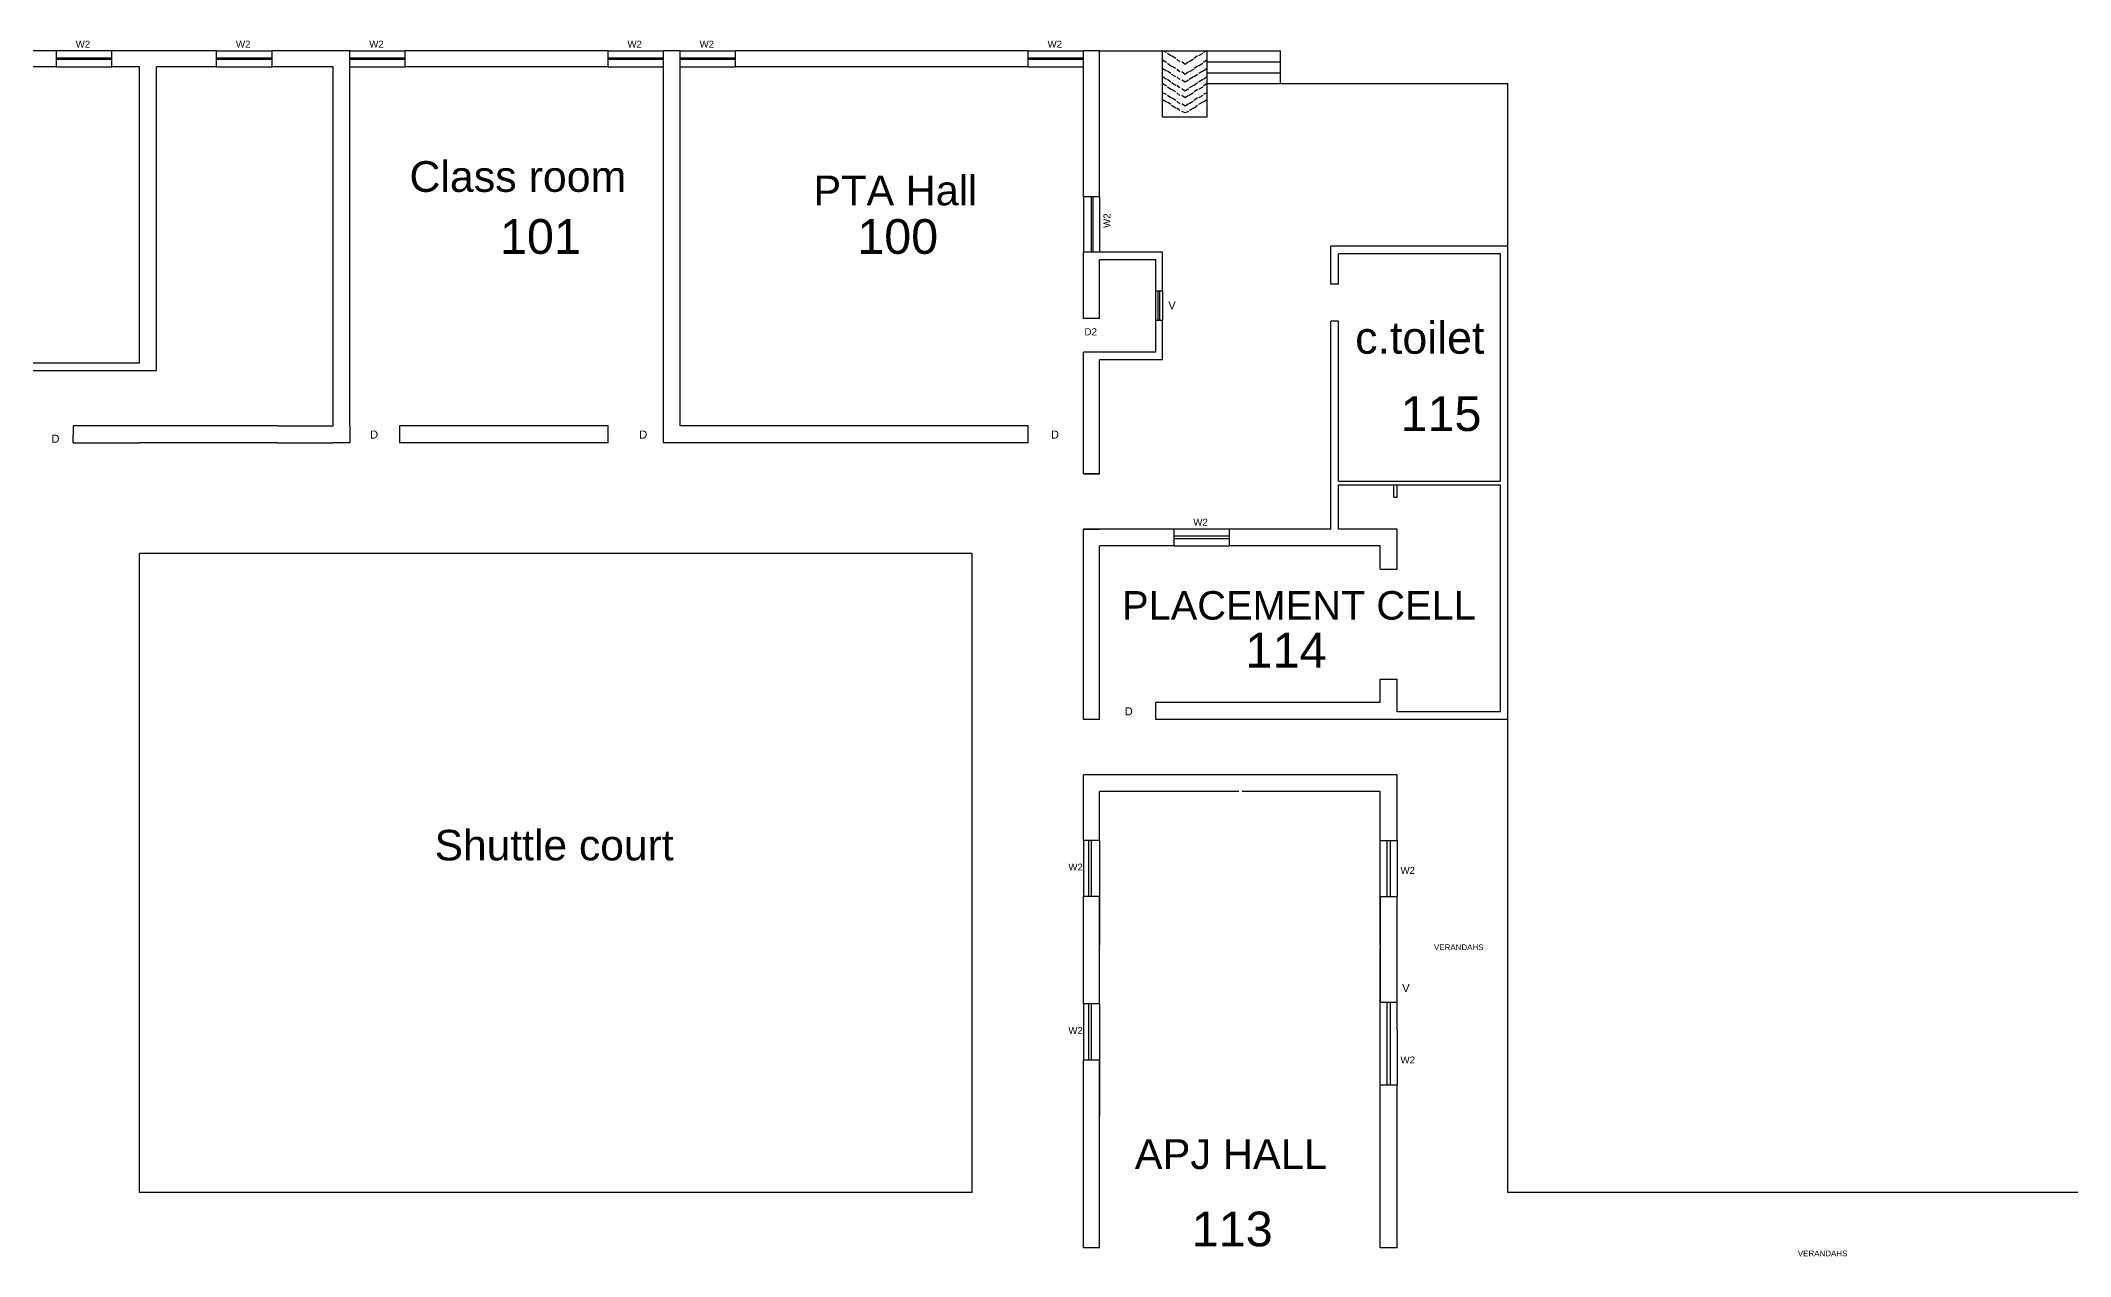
# Model space of a CAD drawing. Header units: millimetres. Extents: x 14 to 406, y 10 to 287.
# Drawn here: x 71.1 to 173.6, y 135.2 to 196.6 of the extents above; entities that cross this region are included whole.
import ezdxf

# ---------------------------------------------------------------- set-up
doc = ezdxf.new("R2010")
doc.units = ezdxf.units.MM
doc.header["$MEASUREMENT"] = 0
doc.layers.get('0').update_dxf_attribs({"linetype": 'CONTINUOUS'})
doc.styles.add('Swis721CnBT$001H0', font='')
doc.styles.get('Swis721CnBT$001H0').set_extended_font_data('Swis721CnBT')

msp = doc.modelspace()

# ---------------------------------------------------------------- linework, layer by layer
at = {"color": 0, "linetype": 'Continuous', "lineweight": 25, "true_color": 0x000007}
for p, q in [((71.87, 196.06), (52.9, 196.06)), ((71.87, 195.26), (71.87, 196.06)), ((79.95, 196.06), (74.66, 196.06)), ((79.95, 195.26), (79.95, 196.06)), ((79.95, 196.06), (82.75, 196.06)), ((86.68, 196.06), (82.75, 196.06)), ((82.75, 195.26), (82.75, 196.06)), ((86.68, 177.14), (86.68, 196.06)), ((86.68, 196.06), (89.48, 196.06)), ((99.72, 196.06), (89.48, 196.06)), ((89.48, 195.26), (89.48, 196.06)), ((99.72, 195.26), (99.72, 196.06)), ((99.72, 196.06), (102.52, 196.06)), ((103.36, 196.06), (102.52, 196.06)), ((102.52, 176.29), (102.52, 196.06)), ((103.36, 177.14), (103.36, 196.06)), ((103.36, 196.06), (106.16, 196.06)), ((120.93, 196.06), (106.16, 196.06)), ((106.16, 195.26), (106.16, 196.06)), ((120.93, 195.26), (120.93, 196.06)), ((120.93, 196.06), (123.73, 196.06)), ((124.53, 196.06), (123.73, 196.06)), ((123.73, 188.69), (123.73, 196.06)), ((124.53, 188.69), (124.53, 196.06)), ((124.53, 196.06), (133.67, 196.06)), ((127.71, 192.72), (127.71, 196.06)), ((127.92, 195.98), (127.71, 196.06)), ((128.13, 195.81), (127.96, 195.93)), ((128.38, 195.68), (128.17, 195.81)), ((129.48, 195.81), (129.31, 195.68)), ((129.74, 195.93), (129.53, 195.81)), ((129.95, 196.06), (129.78, 195.98)), ((133.67, 194.41), (133.67, 196.06)), ((71.87, 195.26), (70.47, 195.26)), ((71.87, 195.72), (74.66, 195.72)), ((71.87, 195.64), (74.66, 195.64)), ((76.06, 195.26), (74.66, 195.26)), ((76.06, 180.31), (76.06, 195.26)), ((79.95, 195.26), (76.91, 195.26)), ((76.91, 179.93), (76.91, 195.26)), ((79.95, 195.72), (82.75, 195.72)), ((79.95, 195.64), (82.75, 195.64)), ((79.95, 195.26), (82.75, 195.26)), ((85.84, 195.26), (82.75, 195.26)), ((85.84, 177.14), (85.84, 195.26)), ((86.68, 195.72), (89.48, 195.72)), ((86.68, 195.64), (89.48, 195.64)), ((86.68, 195.26), (89.48, 195.26)), ((99.72, 195.26), (89.48, 195.26)), ((99.72, 195.72), (102.52, 195.72)), ((99.72, 195.64), (102.52, 195.64)), ((99.72, 195.26), (102.52, 195.26)), ((103.36, 195.72), (106.16, 195.72)), ((103.36, 195.64), (106.16, 195.64)), ((103.36, 195.26), (106.16, 195.26)), ((120.93, 195.26), (106.16, 195.26)), ((120.93, 195.72), (123.73, 195.72)), ((120.93, 195.64), (123.73, 195.64)), ((120.93, 195.26), (123.73, 195.26)), ((127.92, 195.47), (127.71, 195.59)), ((127.92, 195.04), (127.71, 195.17)), ((127.92, 194.62), (127.71, 194.75)), ((128.13, 195.3), (127.96, 195.42)), ((128.13, 194.92), (127.96, 195.04)), ((128.38, 195.17), (128.17, 195.3)), ((128.38, 194.75), (128.17, 194.87)), ((128.59, 195.51), (128.43, 195.64)), ((128.59, 195), (128.43, 195.13)), ((128.59, 194.62), (128.43, 194.75)), ((128.85, 195.38), (128.68, 195.51)), ((128.85, 194.87), (128.68, 195)), ((129.02, 195.51), (128.85, 195.38)), ((129.02, 195), (128.85, 194.87)), ((129.27, 195.64), (129.06, 195.51)), ((129.27, 195.13), (129.06, 195)), ((129.27, 194.75), (129.06, 194.62)), ((129.48, 195.3), (129.31, 195.17)), ((129.48, 194.87), (129.31, 194.75)), ((129.74, 195.42), (129.53, 195.3)), ((129.74, 195.04), (129.53, 194.92)), ((129.95, 195.59), (129.78, 195.47)), ((129.95, 195.17), (129.78, 195.04)), ((129.95, 194.75), (129.78, 194.62)), ((129.95, 195.51), (133.67, 195.51)), ((129.95, 194.96), (133.67, 194.96)), ((127.92, 194.28), (127.71, 194.41)), ((127.92, 193.86), (127.71, 193.94)), ((128.13, 194.49), (127.96, 194.62)), ((128.13, 194.11), (127.96, 194.24)), ((128.13, 193.69), (127.96, 193.82)), ((128.38, 194.32), (128.17, 194.45)), ((128.38, 193.99), (128.17, 194.11)), ((128.59, 194.2), (128.43, 194.32)), ((128.59, 193.82), (128.43, 193.94)), ((129.27, 194.32), (129.06, 194.2)), ((129.27, 193.94), (129.06, 193.82)), ((129.48, 194.45), (129.31, 194.32)), ((129.48, 194.11), (129.31, 193.99)), ((129.74, 194.62), (129.53, 194.49)), ((129.74, 194.24), (129.53, 194.11)), ((129.74, 193.82), (129.53, 193.69)), ((129.95, 194.41), (129.78, 194.28)), ((129.95, 193.94), (129.78, 193.86)), ((129.95, 194.41), (133.67, 194.41)), ((133.67, 194.41), (145.15, 194.41)), ((145.15, 138.44), (145.15, 194.41)), ((127.92, 193.48), (127.71, 193.6)), ((129.95, 192.72), (127.71, 192.72)), ((128.13, 193.35), (127.96, 193.48)), ((128.38, 193.56), (128.17, 193.69)), ((128.38, 193.18), (128.17, 193.31)), ((128.59, 193.39), (128.43, 193.52)), ((128.59, 193.05), (128.43, 193.18)), ((129.27, 193.52), (129.06, 193.39)), ((129.27, 193.18), (129.06, 193.05)), ((129.48, 193.69), (129.31, 193.56)), ((129.48, 193.31), (129.31, 193.18)), ((129.74, 193.48), (129.53, 193.35)), ((129.95, 193.6), (129.78, 193.48)), ((124.53, 188.69), (123.73, 188.69)), ((123.73, 188.69), (123.73, 185.9)), ((124.11, 188.69), (124.11, 185.9)), ((124.19, 188.69), (124.19, 185.9)), ((124.53, 188.69), (124.53, 185.9)), ((127.71, 185.9), (123.73, 185.9)), ((123.73, 182.56), (123.73, 185.9)), ((127.37, 185.52), (124.53, 185.52)), ((124.53, 182.56), (124.53, 185.52)), ((127.37, 183.95), (127.37, 185.52)), ((127.71, 183.95), (127.71, 185.9)), ((145.15, 186.2), (136.21, 186.2)), ((136.21, 184.29), (136.21, 186.2)), ((144.77, 185.82), (136.6, 185.82)), ((136.6, 184.29), (136.6, 185.82)), ((144.77, 174.34), (144.77, 185.82)), ((127.49, 182.47), (127.49, 183.95)), ((127.58, 182.47), (127.58, 183.95)), ((136.6, 184.29), (136.21, 184.29)), ((124.53, 182.56), (123.73, 182.56)), ((127.37, 180.86), (127.37, 182.47)), ((127.37, 182.47), (127.71, 182.47)), ((127.71, 180.48), (127.71, 182.47)), ((136.21, 171.93), (136.21, 182.43)), ((136.6, 182.43), (136.21, 182.43)), ((136.6, 174.34), (136.6, 182.43)), ((127.37, 180.86), (123.73, 180.86)), ((123.73, 174.72), (123.73, 180.86)), ((127.71, 180.48), (124.53, 180.48)), ((124.53, 174.72), (124.53, 180.48)), ((76.06, 180.31), (70.47, 180.31)), ((70.47, 179.93), (76.06, 179.93)), ((76.06, 179.93), (76.91, 179.93)), ((72.71, 176.29), (72.71, 176.67)), ((72.71, 176.29), (76.06, 176.29)), ((77.03, 177.14), (76.06, 177.14)), ((83.04, 176.29), (76.06, 176.29)), ((83.04, 177.14), (76.91, 177.14)), ((83.04, 177.14), (85.84, 177.14)), ((83.04, 176.29), (85.84, 176.29)), ((86.68, 176.29), (85.84, 176.29)), ((86.68, 177.14), (86.68, 176.29)), ((99.72, 177.14), (89.18, 177.14)), ((89.18, 177.14), (89.18, 176.29)), ((99.72, 176.29), (89.18, 176.29)), ((99.72, 176.29), (99.72, 177.14)), ((120.93, 176.29), (102.52, 176.29)), ((120.93, 177.14), (103.36, 177.14)), ((120.93, 176.29), (120.93, 177.14)), ((124.53, 174.72), (123.73, 174.72)), ((123.73, 174.72), (124.53, 174.72)), ((136.6, 174.34), (144.77, 174.34)), ((136.6, 171.93), (136.6, 174.17)), ((136.6, 174.17), (144.77, 174.17)), ((139.39, 173.54), (139.39, 174.17)), ((139.39, 173.54), (139.56, 173.54)), ((139.56, 173.54), (139.56, 174.17)), ((144.77, 162.7), (144.77, 174.17)), ((128.3, 171.93), (123.73, 171.93)), ((123.73, 162.32), (123.73, 171.93)), ((123.73, 171.93), (124.53, 171.93)), ((128.3, 171.08), (128.3, 171.93)), ((128.3, 171.59), (131.09, 171.59)), ((128.3, 171.46), (131.09, 171.46)), ((136.21, 171.93), (131.09, 171.93)), ((139.56, 171.93), (136.6, 171.93)), ((139.56, 169.9), (139.56, 171.93)), ((118.1, 170.7), (76.06, 170.7)), ((76.06, 138.44), (76.06, 170.7)), ((118.1, 138.44), (118.1, 170.7)), ((128.3, 171.08), (124.53, 171.08)), ((124.53, 162.32), (124.53, 171.08)), ((138.71, 171.08), (131.09, 171.08)), ((138.71, 169.9), (138.71, 171.08)), ((138.71, 169.9), (139.56, 169.9)), ((138.71, 163.17), (138.71, 164.35)), ((138.71, 164.35), (139.56, 164.35)), ((139.56, 162.7), (139.56, 164.35)), ((138.71, 163.17), (127.37, 163.17)), ((127.37, 162.32), (127.37, 163.17)), ((124.53, 162.32), (123.73, 162.32)), ((139.56, 162.32), (127.37, 162.32)), ((144.77, 162.7), (139.56, 162.7)), ((144.77, 162.32), (139.56, 162.32)), ((145.15, 162.32), (144.77, 162.32)), ((139.56, 159.53), (123.73, 159.53)), ((123.73, 156.22), (123.73, 159.53)), ((139.56, 156.22), (139.56, 159.53)), ((131.56, 158.68), (124.53, 158.68)), ((124.53, 156.22), (124.53, 158.68)), ((138.71, 158.68), (131.73, 158.68)), ((138.71, 156.22), (138.71, 158.68)), ((124.53, 156.22), (123.73, 156.22)), ((123.73, 156.22), (123.73, 153.39)), ((123.98, 156.22), (123.98, 153.39)), ((124.11, 156.22), (124.11, 153.39)), ((124.53, 156.22), (124.53, 153.39)), ((139.05, 153.39), (139.05, 156.22)), ((139.22, 153.39), (139.22, 156.22)), ((123.73, 147.97), (123.73, 153.39)), ((124.53, 153.39), (123.73, 153.39)), ((138.71, 150.93), (138.71, 153.39)), ((138.71, 153.39), (139.56, 153.39)), ((139.56, 149.54), (139.56, 153.39)), ((124.53, 147.97), (123.73, 147.97)), ((123.73, 147.97), (123.73, 145.13)), ((123.98, 147.97), (123.98, 145.13)), ((124.11, 147.97), (124.11, 145.13)), ((124.53, 147.97), (124.53, 145.13)), ((138.71, 143.86), (138.71, 148.05)), ((139.05, 143.86), (139.05, 148.05)), ((139.22, 143.86), (139.22, 148.05)), ((139.56, 146.66), (139.56, 148.05)), ((139.56, 146.66), (139.56, 143.86)), ((123.73, 135.65), (123.73, 145.13)), ((124.53, 145.13), (123.73, 145.13)), ((139.56, 143.86), (138.71, 143.86)), ((138.71, 135.65), (138.71, 143.86)), ((139.56, 135.65), (139.56, 143.86)), ((118.1, 138.44), (76.06, 138.44)), ((118.1, 138.44), (76.06, 138.44)), ((178.93, 138.44), (145.15, 138.44)), ((124.53, 135.65), (123.73, 135.65)), ((139.56, 135.65), (138.71, 135.65))]:
    msp.add_line(p, q, dxfattribs=at)
for points in [[(71.87, 195.26), (74.66, 195.26), (74.66, 196.06), (71.87, 196.06)], [(127.71, 196.06), (129.95, 196.06), (129.95, 192.72)], [(129.02, 194.58), (128.85, 194.49), (128.68, 194.58)], [(129.02, 194.15), (128.85, 194.03), (128.68, 194.15)], [(129.02, 193.82), (128.85, 193.69), (128.68, 193.82)], [(129.02, 193.39), (128.85, 193.27), (128.68, 193.39)], [(129.02, 193.01), (128.85, 192.93), (128.68, 193.01)], [(127.37, 182.47), (127.37, 183.95), (127.71, 183.95), (127.71, 182.47)], [(76.06, 177.14), (72.71, 177.14), (72.71, 176.67)], [(128.3, 171.08), (131.09, 171.08), (131.09, 171.93), (128.3, 171.93)], [(138.71, 153.39), (138.71, 156.22), (139.56, 156.22), (139.56, 153.39)], [(124.53, 147.97), (124.53, 153.39), (124.53, 150.93)], [(138.71, 153.39), (138.71, 148.05), (139.56, 148.05), (139.56, 149.54)], [(138.71, 146.83), (138.71, 148.05), (138.71, 150.76)], [(124.53, 135.65), (124.53, 145.13), (124.53, 142.34)]]:
    msp.add_lwpolyline(points, dxfattribs=at)

# ---------------------------------------------------------------- texts
at = {"color": 0, "true_color": 0x000007, "style": 'Swis721CnBT$001H0'}
for s, height, p in [('W2', 0.348, (72.84, 196.23)), ('W2', 0.348, (80.93, 196.23)), ('W2', 0.348, (87.66, 196.23)), ('W2', 0.348, (100.7, 196.23)), ('W2', 0.348, (104.34, 196.23)), ('W2', 0.348, (121.91, 196.23)), ('Class room', 1.55, (89.69, 188.95)), ('PTA Hall', 1.5, (110.09, 188.27)), ('101', 1.753, (94.26, 185.82)), ('100', 1.753, (112.3, 185.82)), ('V', 0.41, (128, 183.02)), ('c.toilet', 1.616, (137.44, 180.78)), ('D2', 0.356, (123.77, 181.71)), ('115', 1.753, (139.73, 176.88)), ('D', 0.404, (71.61, 176.29)), ('D', 0.404, (87.7, 176.5)), ('D', 0.404, (101.29, 176.5)), ('D', 0.404, (122.08, 176.5)), ('W2', 0.348, (129.27, 172.1)), ('PLACEMENT CELL', 1.4386, (125.67, 167.36)), ('114', 1.758, (131.9, 164.94)), ('D', 0.404, (125.8, 162.53)), ('Shuttle court', 1.5386, (90.96, 155.21)), ('W2', 0.348, (122.96, 154.7)), ('W2', 0.348, (139.73, 154.53)), ('VERANDAHS', 0.288, (141.42, 150.68)), ('V', 0.41, (139.81, 148.56)), ('W2', 0.348, (122.96, 146.45)), ('W2', 0.348, (139.73, 144.96)), ('APJ HALL', 1.508, (126.31, 139.63)), ('113', 1.753, (129.19, 135.73)), ('VERANDAHS', 0.288, (159.79, 135.23))]:
    msp.add_text(s, height=height, dxfattribs=at).set_placement(p)
msp.add_text('W2', height=0.348, rotation=90, dxfattribs=at).set_placement((125.08, 187.13))

doc.saveas('drawing.dxf')
